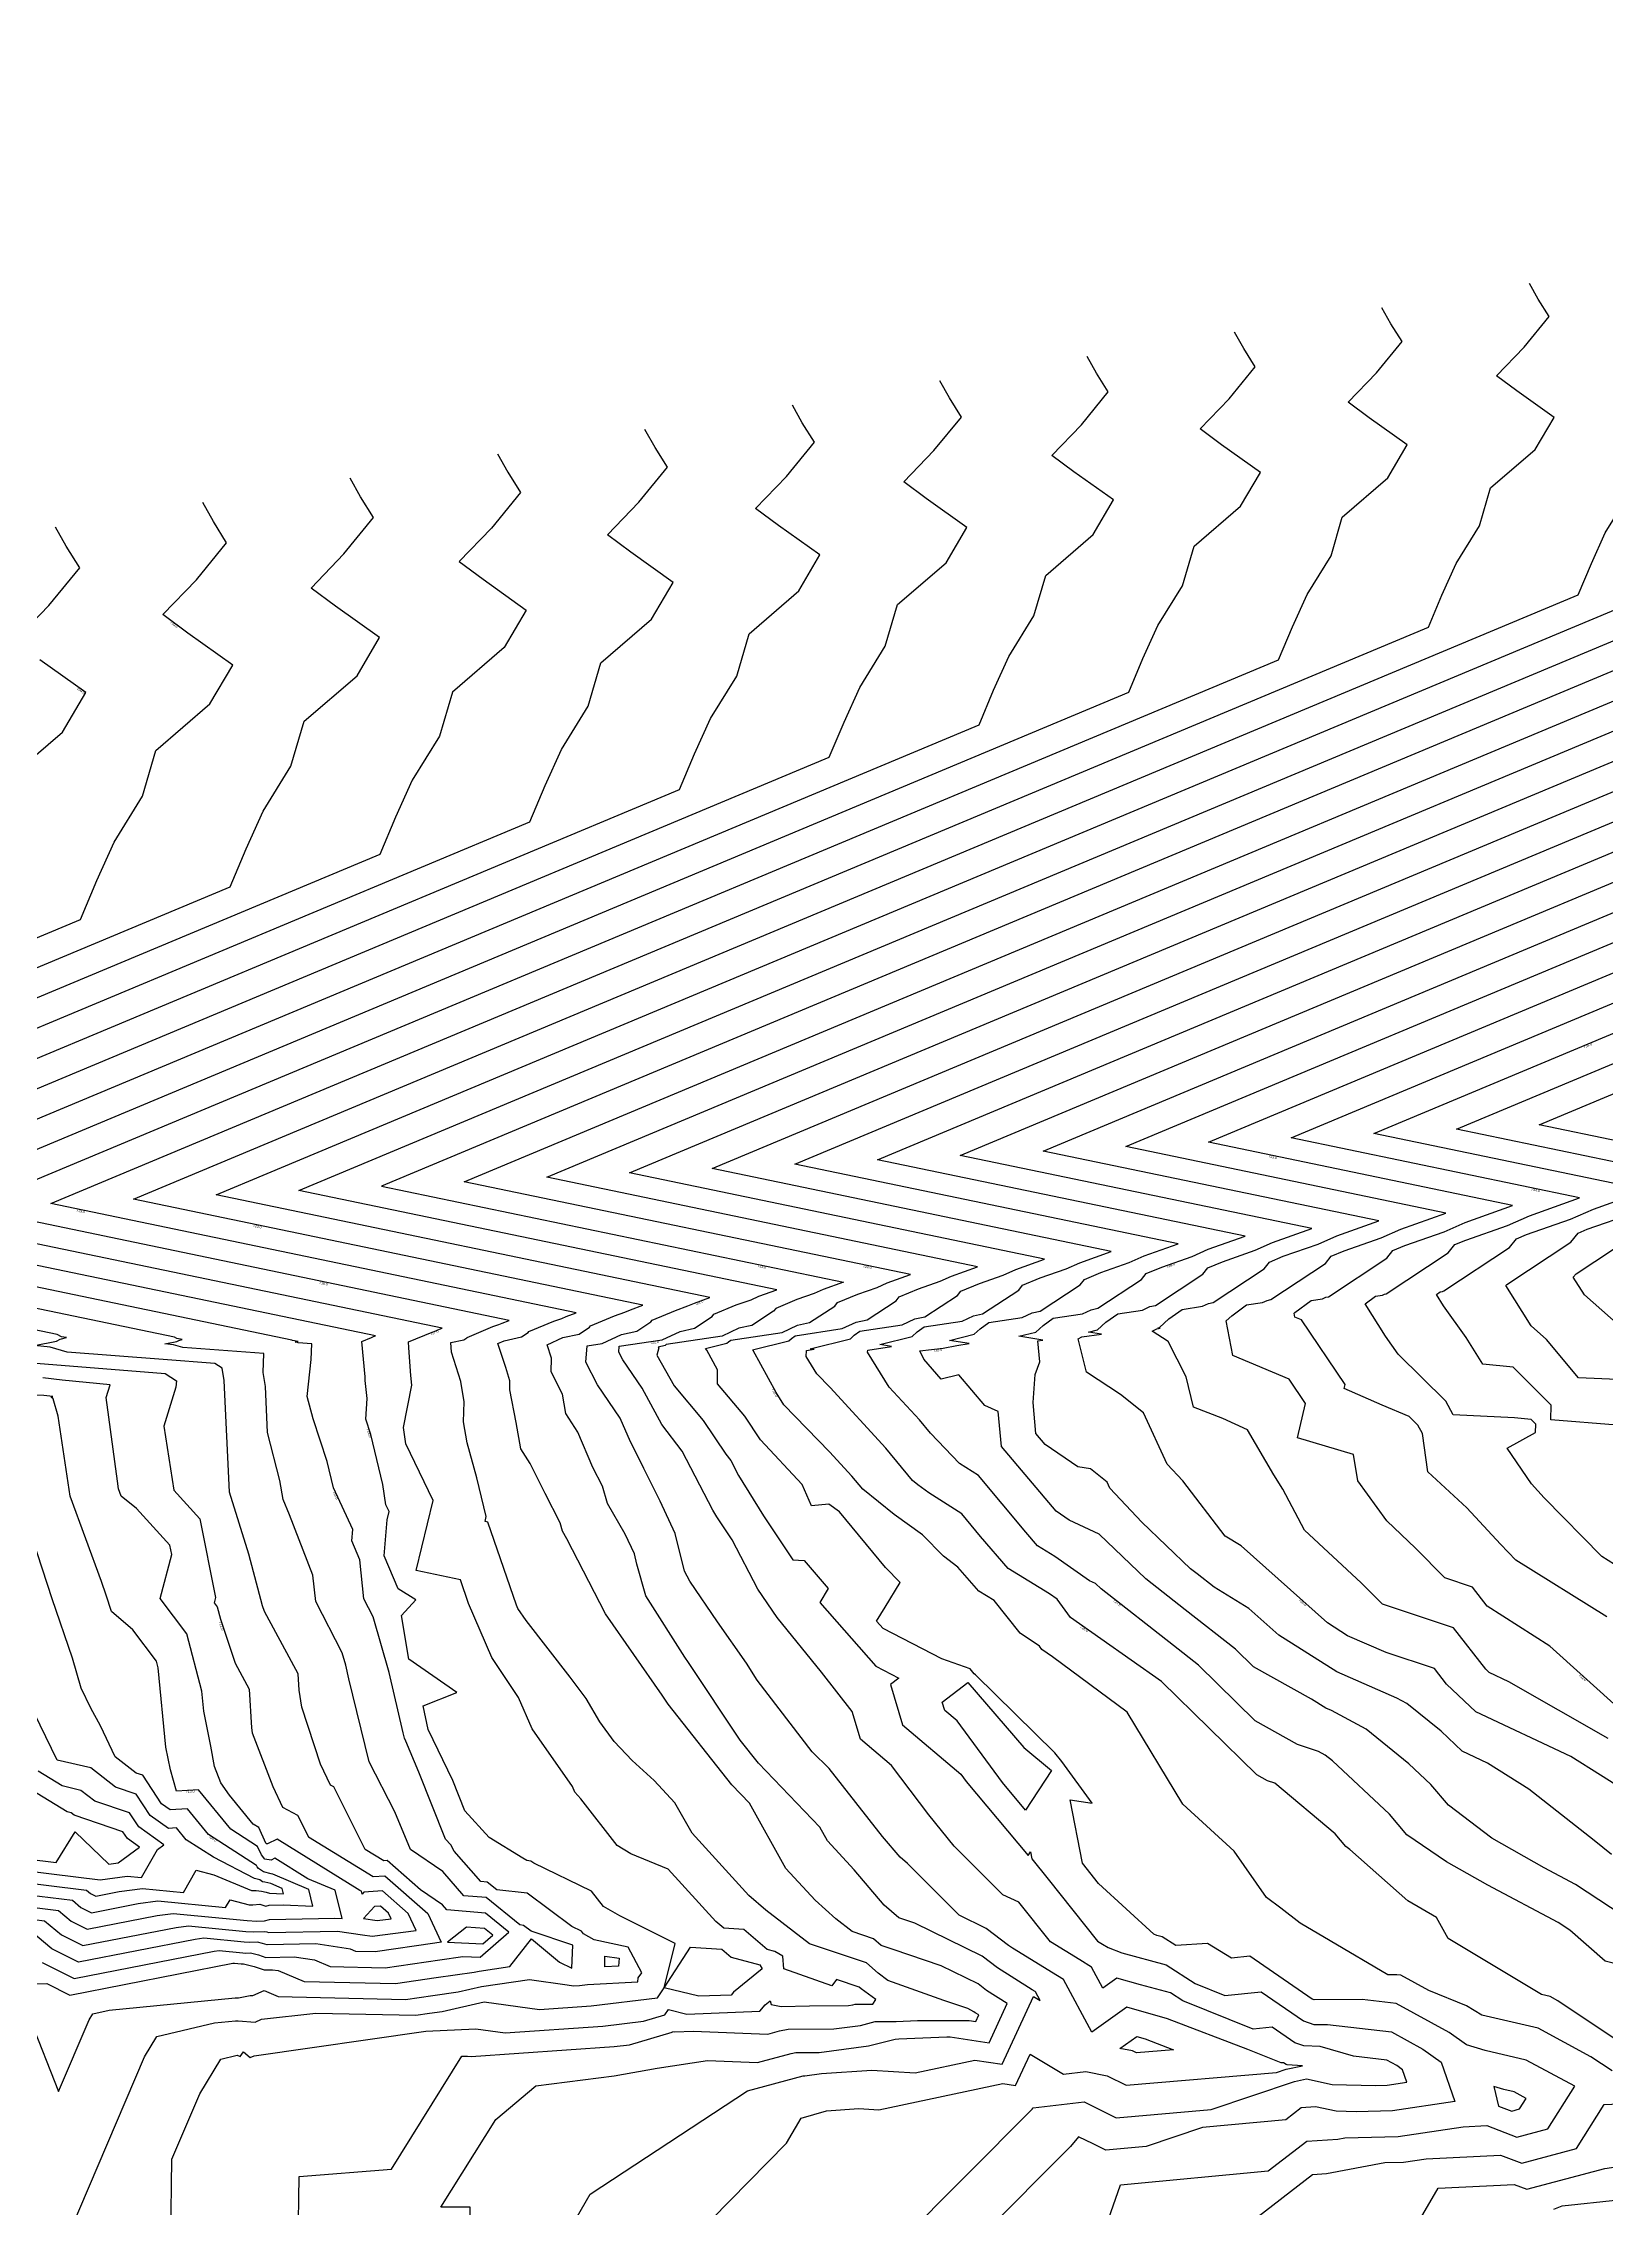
# Model space of a CAD drawing. Extents: x 1684434 to 1702565, y 997334 to 1000228.
# Drawn here: x 1698386.3 to 1698691.1, y 999546.5 to 999968.7 of the extents above; entities that cross this region are included whole.
import ezdxf

# ---------------------------------------------------------------- set-up
doc = ezdxf.new("R2010")
doc.units = 0
doc.layers.add('Default', color=7, linetype='Continuous')

msp = doc.modelspace()

# ---------------------------------------------------------------- linework, layer by layer
at = {"layer": 'Default'}
for points in [[(1698724.94, 999748.05), (1698677.94, 999757.83), (1699181.93, 999968.66)], [(1698711.9, 999746.56), (1698661.82, 999756.98), (1699152.73, 999962.34)], [(1698693.13, 999699.3), (1698680.25, 999700.3), (1698680.32, 999703.19), (1698672.89, 999710.55), (1698666.98, 999711.17), (1698663.74, 999716.35), (1698659.32, 999722.55), (1698657.92, 999724.76), (1698658.64, 999725.28), (1698659.11, 999725.35), (1698659.24, 999725.41), (1698659.35, 999725.43), (1698672.15, 999733.89), (1698673.53, 999735.6), (1698675.48, 999736.41), (1698684.04, 999739.41), (1698688.56, 999741.41), (1698698.86, 999745.06), (1698645.7, 999756.13), (1699123.53, 999956.01)], [(1698692.64, 999672.12), (1698690.14, 999673.68), (1698678.94, 999685.12), (1698676.45, 999687.82), (1698671.7, 999694.79), (1698677.24, 999697.84), (1698677.28, 999699.49), (1698676.41, 999700.35), (1698673.15, 999700.69), (1698661.2, 999701.29), (1698659.77, 999703.94), (1698650.5, 999713.12), (1698648.02, 999716.59), (1698644.01, 999722.92), (1698646.07, 999724.42), (1698647.41, 999724.62), (1698647.8, 999724.81), (1698648.12, 999724.87), (1698660.19, 999732.85), (1698661.5, 999734.47), (1698663.63, 999735.36), (1698671.75, 999738.2), (1698676.04, 999740.1), (1698685.82, 999743.57), (1698629.58, 999755.27), (1699094.33, 999949.69)], [(1698691.15, 999661.9), (1698673.43, 999672.98), (1698670.42, 999676.06), (1698663.83, 999683.17), (1698656.25, 999690.17), (1698655.22, 999697.63), (1698654.33, 999699.28), (1698652.64, 999700.96), (1698647.38, 999703.2), (1698639.94, 999706.45), (1698640.12, 999707.23), (1698631.62, 999719.79), (1698630.33, 999720.33), (1698630.18, 999721.13), (1698630.31, 999721.25), (1698633.5, 999723.56), (1698635.71, 999723.89), (1698636.36, 999724.2), (1698636.88, 999724.31), (1698648.23, 999731.82), (1698649.46, 999733.33), (1698651.78, 999734.3), (1698659.46, 999736.99), (1698663.52, 999738.79), (1698672.78, 999742.07), (1698613.47, 999754.42), (1699065.14, 999943.36)], [(1698693.78, 999643.79), (1698680.02, 999656.17), (1698667.81, 999664.01), (1698664.94, 999667.71), (1698659.59, 999669.5), (1698653.83, 999675.29), (1698648.28, 999680.65), (1698642.61, 999688.43), (1698641.78, 999693.57), (1698630.87, 999696.8), (1698632.42, 999703.5), (1698629.24, 999708.21), (1698618.22, 999712.83), (1698616.93, 999719.61), (1698618.04, 999720.61), (1698620.93, 999722.71), (1698624, 999723.17), (1698624.92, 999723.6), (1698625.64, 999723.75), (1698636.28, 999730.78), (1698637.43, 999732.2), (1698639.93, 999733.25), (1698647.18, 999735.78), (1698651.01, 999737.48), (1698659.74, 999740.58), (1698597.35, 999753.57), (1699035.94, 999937.03)], [(1698691.41, 999638.18), (1698672.04, 999649.24), (1698668.2, 999651.04), (1698667.53, 999651.68), (1698661.25, 999659.77), (1698647.42, 999664.38), (1698643.27, 999668.56), (1698632.24, 999678.79), (1698627.96, 999686.8), (1698626.23, 999689.61), (1698621.1, 999698.37), (1698616.29, 999700.54), (1698610.56, 999702.79), (1698609.13, 999708.72), (1698605.62, 999715.57), (1698602.51, 999717.6), (1698603.41, 999718.08), (1698604.05, 999718.16), (1698603.63, 999718.24), (1698603.93, 999718.31), (1698605.78, 999719.98), (1698608.36, 999721.85), (1698612.3, 999722.44), (1698613.47, 999722.99), (1698614.4, 999723.19), (1698624.32, 999729.75), (1698625.39, 999731.07), (1698628.07, 999732.19), (1698634.89, 999734.58), (1698638.49, 999736.18), (1698646.7, 999739.08), (1698581.23, 999752.71), (1699006.74, 999930.71)], [(1698469.87, 999531.01), (1698469.55, 999546.79), (1698463.84, 999546.85), (1698474.54, 999563.89), (1698482.38, 999570.49), (1698497.62, 999572.41), (1698506.02, 999573.95), (1698515.85, 999575.41), (1698525.6, 999575.05), (1698532.16, 999576.8), (1698533.02, 999576.97), (1698537.62, 999577), (1698547.19, 999578.25), (1698552.42, 999579.6), (1698553.1, 999579.61), (1698562.49, 999580), (1698563.12, 999580), (1698570.71, 999578.86), (1698574.24, 999586.55), (1698570.19, 999589.09), (1698568.56, 999590.33), (1698561.4, 999593.85), (1698552, 999597.05), (1698549.7, 999597.82), (1698548.17, 999599.16), (1698544.01, 999600.54), (1698540.82, 999603.01), (1698536.81, 999606.67), (1698531.12, 999612.84), (1698524.02, 999625.58), (1698520.59, 999629.15), (1698508.19, 999644.86), (1698507.01, 999646.64), (1698495.93, 999662.46), (1698488.4, 999677.13), (1698487.56, 999678.58), (1698487.1, 999680.2), (1698484.19, 999685.97), (1698481.24, 999691.8), (1698479.42, 999694.65), (1698478.54, 999699.8), (1698477.27, 999706.18), (1698477.28, 999707.92), (1698476.52, 999710.48), (1698474.94, 999715.17), (1698476.16, 999715.74), (1698479.55, 999716.47), (1698480.85, 999717.33), (1698480.99, 999717.5), (1698485.85, 999719.53), (1698487.45, 999720.09), (1698488.29, 999720.47), (1698490.21, 999721.15), (1698387.8, 999742.47), (1698656.35, 999854.81), (1698658.99, 999861.06), (1698661.77, 999867.22), (1698666.34, 999874.6), (1698668.5, 999881.99), (1698677.17, 999889.46), (1698680.86, 999895.73), (1698673.62, 999900.88), (1698669.62, 999903.84), (1698675.02, 999909.43), (1698679.89, 999915.41), (1698677.77, 999918.81), (1698676.04, 999921.85)], [(1698700.83, 999624.16), (1698689.9, 999631.05), (1698684.14, 999634.69), (1698665.58, 999643.37), (1698659.91, 999648.79), (1698657.56, 999651.82), (1698648.14, 999654.97), (1698640.61, 999658.23), (1698636.68, 999660.72), (1698619.87, 999675.73), (1698616.74, 999677.64), (1698608.49, 999688.41), (1698605.44, 999691.66), (1698600.84, 999701.65), (1698596.33, 999705.23), (1698589.71, 999709.6), (1698588.09, 999716.12), (1698588.78, 999716.49), (1698592.64, 999717), (1698590.07, 999717.42), (1698591.88, 999717.87), (1698593.51, 999719.34), (1698595.79, 999720.99), (1698600.6, 999721.72), (1698602.03, 999722.39), (1698603.17, 999722.63), (1698612.37, 999728.71), (1698613.36, 999729.94), (1698616.22, 999731.14), (1698622.6, 999733.37), (1698625.97, 999734.87), (1698633.66, 999737.59), (1698565.11, 999751.86), (1698977.54, 999924.38)], [(1698692.06, 999615.54), (1698688.7, 999618.32), (1698675.93, 999628.3), (1698667.89, 999633.39), (1698662.96, 999635.7), (1698658.84, 999639.64), (1698652.16, 999645.04), (1698650.24, 999646.08), (1698638.49, 999651.18), (1698627.2, 999658.33), (1698621.35, 999663.55), (1698614.58, 999667.68), (1698611.28, 999670.27), (1698609.99, 999671.27), (1698600.49, 999680.34), (1698594.28, 999686.98), (1698593.72, 999688.19), (1698590.48, 999690.76), (1698588.03, 999691.15), (1698581.63, 999695.52), (1698579.86, 999697.63), (1698579.29, 999703.66), (1698579.7, 999709.16), (1698580.6, 999711.6), (1698580.21, 999715.7), (1698581.22, 999715.83), (1698576.52, 999716.61), (1698579.83, 999717.43), (1698581.25, 999718.71), (1698583.22, 999720.14), (1698588.9, 999720.99), (1698590.59, 999721.78), (1698591.93, 999722.07), (1698600.41, 999727.68), (1698601.33, 999728.81), (1698604.37, 999730.08), (1698610.31, 999732.16), (1698613.46, 999733.56), (1698620.62, 999736.09), (1698548.99, 999751), (1698948.34, 999918.06)], [(1698436.02, 999539.81), (1698436.24, 999552.78), (1698454.22, 999554.2), (1698467.93, 999576.23), (1698469.07, 999576.29), (1698469.74, 999576.2), (1698497.64, 999578.11), (1698500.63, 999578.47), (1698508.94, 999580.96), (1698509.02, 999581.08), (1698509.44, 999580.98), (1698513.03, 999581.12), (1698527.6, 999580.57), (1698529.88, 999581.18), (1698531.55, 999581.51), (1698540.46, 999581.57), (1698545.68, 999582.25), (1698548.53, 999582.99), (1698552.6, 999583.04), (1698556.77, 999583.21), (1698566.85, 999583.21), (1698568.12, 999583.02), (1698568.71, 999584.3), (1698568.03, 999584.72), (1698567.76, 999584.93), (1698566.57, 999585.52), (1698561.87, 999587.12), (1698551, 999591.03), (1698549.08, 999592.44), (1698546.79, 999594.44), (1698535.7, 999598.14), (1698527.2, 999604.72), (1698523.9, 999607.61), (1698512.85, 999619.76), (1698509.43, 999625.65), (1698505.42, 999629.97), (1698501.16, 999633.92), (1698497.63, 999637.62), (1698494.86, 999641.46), (1698492.17, 999645.98), (1698489.03, 999650.16), (1698480.45, 999661.16), (1698478.85, 999663.55), (1698478.57, 999664.21), (1698473.03, 999680.38), (1698472.49, 999680.49), (1698472.66, 999681.46), (1698470.88, 999689.02), (1698468.96, 999695.83), (1698468.29, 999699.91), (1698468.41, 999703.79), (1698467.72, 999707.76), (1698465.95, 999713.53), (1698465.82, 999715.37), (1698468.31, 999715.91), (1698468.89, 999716.29), (1698468.95, 999716.37), (1698474, 999718.48), (1698475.16, 999718.88), (1698475.77, 999719.16), (1698477.17, 999719.65), (1698371.68, 999741.61), (1698627.16, 999848.48), (1698629.85, 999854.88), (1698632.7, 999861.19), (1698637.38, 999868.74), (1698639.58, 999876.3), (1698648.46, 999883.95), (1698652.24, 999890.36), (1698644.83, 999895.64), (1698640.73, 999898.67), (1698646.26, 999904.39), (1698651.24, 999910.51), (1698649.07, 999913.99), (1698647.31, 999917.1)], [(1698411.19, 999540.82), (1698411.41, 999556.16), (1698416.85, 999568.92), (1698420.92, 999575.69), (1698424.14, 999576.45), (1698424.71, 999576.22), (1698425.4, 999577.13), (1698426.64, 999575.99), (1698427.46, 999576.34), (1698460.92, 999581.12), (1698470.67, 999581.57), (1698476.4, 999580.79), (1698495.39, 999582.09), (1698503.34, 999583.06), (1698507.5, 999584.31), (1698508.21, 999585.34), (1698511.78, 999584.46), (1698526.06, 999585), (1698527.05, 999586.25), (1698528.05, 999587.06), (1698528.21, 999586.3), (1698530.21, 999585.91), (1698535.7, 999586.09), (1698543.3, 999586.14), (1698544.17, 999586.25), (1698544.64, 999586.38), (1698548.03, 999586.42), (1698548.67, 999587.29), (1698545.79, 999589.39), (1698545.41, 999589.73), (1698540.97, 999591.21), (1698540.09, 999589.99), (1698530.72, 999593.28), (1698530.48, 999595.77), (1698528.92, 999596.64), (1698527.47, 999597.03), (1698522.92, 999600.92), (1698518.98, 999601.19), (1698517.45, 999602.53), (1698508.17, 999612.73), (1698500.85, 999615.68), (1698498.24, 999617.3), (1698491.14, 999626.43), (1698489.98, 999627.72), (1698489.52, 999628.86), (1698481.67, 999640.05), (1698479, 999646.18), (1698473.78, 999653.98), (1698469.25, 999664.53), (1698467.67, 999669.15), (1698459.06, 999670.93), (1698462.36, 999684.56), (1698457.02, 999695.62), (1698456.56, 999698.81), (1698458.2, 999707.05), (1698458.01, 999708.95), (1698457.61, 999714.33), (1698457.51, 999715.49), (1698462.15, 999717.42), (1698462.87, 999717.68), (1698463.26, 999717.85), (1698464.13, 999718.16), (1698355.56, 999740.76), (1698597.96, 999842.16), (1698600.72, 999848.7), (1698603.63, 999855.16), (1698608.41, 999862.88), (1698610.67, 999870.62), (1698619.75, 999878.43), (1698623.62, 999885), (1698616.03, 999890.39), (1698611.85, 999893.5), (1698617.5, 999899.35), (1698622.6, 999905.61), (1698620.38, 999909.16), (1698618.57, 999912.35)], [(1698698.69, 999600.76), (1698685.05, 999609.72), (1698678.92, 999612.95), (1698668.7, 999618.77), (1698660.29, 999625.18), (1698656.86, 999629.22), (1698652.52, 999633.27), (1698644.21, 999639.99), (1698637.47, 999643.64), (1698636.36, 999644.12), (1698633.59, 999645.88), (1698622.28, 999652.14), (1698618.77, 999655.59), (1698608.96, 999663.29), (1698601.28, 999669.33), (1698592.16, 999678.03), (1698586.32, 999680.73), (1698583.77, 999682.48), (1698573.17, 999695.11), (1698572.52, 999701.95), (1698569.92, 999703.1), (1698564.82, 999709.08), (1698561.37, 999708.26), (1698558.02, 999712.11), (1698557.25, 999713.74), (1698561.8, 999714.3), (1698564.41, 999714.77), (1698566.84, 999715.16), (1698562.97, 999715.8), (1698567.79, 999716.99), (1698568.98, 999718.07), (1698570.65, 999719.28), (1698577.2, 999720.27), (1698579.14, 999721.18), (1698580.69, 999721.51), (1698588.45, 999726.64), (1698589.29, 999727.68), (1698592.52, 999729.03), (1698598.03, 999730.96), (1698600.94, 999732.25), (1698607.58, 999734.6), (1698532.87, 999750.15), (1698919.14, 999911.73)], [(1698391.55, 999542.13), (1698406.08, 999576.14), (1698408.45, 999580.09), (1698419.69, 999582.75), (1698423.78, 999583.15), (1698424.33, 999583.15), (1698427.62, 999582.89), (1698428.85, 999583.49), (1698439.47, 999584.66), (1698458.95, 999584.22), (1698461.6, 999584.61), (1698464.07, 999584.96), (1698472.26, 999586.85), (1698483.05, 999585.38), (1698493.14, 999586.07), (1698506.06, 999587.65), (1698507.4, 999589.59), (1698512.52, 999597.53), (1698518.65, 999597.12), (1698520.47, 999595.56), (1698526.05, 999594.07), (1698526.5, 999593.28), (1698520.91, 999588.73), (1698520.47, 999588.18), (1698514.12, 999587.94), (1698507.4, 999589.59), (1698509.53, 999598.24), (1698498.72, 999603.64), (1698495.56, 999605.42), (1698493.22, 999608.43), (1698481.96, 999613.89), (1698481.41, 999614.3), (1698480.6, 999614.39), (1698479.8, 999614.84), (1698473.26, 999618.9), (1698468.55, 999624.11), (1698466.2, 999630), (1698461.39, 999639.91), (1698460.39, 999644.54), (1698466.94, 999647.17), (1698457.6, 999653.63), (1698456.17, 999662.17), (1698458.96, 999665.22), (1698455.51, 999667.34), (1698452.78, 999673.81), (1698453.35, 999680.81), (1698453.74, 999682.41), (1698453.11, 999683.71), (1698452.55, 999687.69), (1698450.19, 999697.46), (1698449.2, 999700.43), (1698449.48, 999704.49), (1698449.12, 999707.95), (1698449.07, 999708.68), (1698448.44, 999715.59), (1698450.3, 999716.37), (1698450.59, 999716.47), (1698450.74, 999716.54), (1698451.09, 999716.66), (1698339.44, 999739.9), (1698568.76, 999835.83), (1698571.58, 999842.53), (1698574.56, 999849.12), (1698579.45, 999857.02), (1698581.76, 999864.93), (1698591.04, 999872.92), (1698594.99, 999879.64), (1698587.24, 999885.15), (1698582.96, 999888.32), (1698588.74, 999894.31), (1698593.95, 999900.71), (1698591.68, 999904.34), (1698589.84, 999907.6)], [(1698696.18, 999593.42), (1698690.81, 999594.78), (1698683.96, 999600.84), (1698681.68, 999602.33), (1698667.94, 999609.57), (1698659.87, 999614.17), (1698652.19, 999619.41), (1698648.8, 999623.41), (1698637.65, 999633.82), (1698636.26, 999634.93), (1698634.94, 999635.65), (1698630.86, 999637.04), (1698622.59, 999641.62), (1698611.55, 999652.46), (1698606.65, 999656.31), (1698592.56, 999667.39), (1698591.49, 999668.41), (1698590.32, 999668.95), (1698583.55, 999673.66), (1698580.14, 999675.75), (1698577.88, 999678.38), (1698568.65, 999689.45), (1698564.98, 999691.8), (1698559.29, 999697.68), (1698557.13, 999700.3), (1698551.24, 999706.71), (1698547.04, 999713.47), (1698547.08, 999713.86), (1698551.72, 999714.61), (1698549.41, 999714.99), (1698555.74, 999716.56), (1698556.72, 999717.44), (1698558.08, 999718.42), (1698565.5, 999719.54), (1698567.7, 999720.57), (1698569.45, 999720.95), (1698576.5, 999725.61), (1698577.26, 999726.55), (1698580.67, 999727.97), (1698585.74, 999729.75), (1698588.42, 999730.94), (1698594.54, 999733.1), (1698516.75, 999749.3), (1698889.94, 999905.41)], [(1698383.75, 999583.42), (1698389.31, 999569.35), (1698395.3, 999583.36), (1698395.97, 999584.49), (1698399.19, 999585.25), (1698423.72, 999587.62), (1698424.42, 999587.62), (1698426.68, 999588.09), (1698427.22, 999588.07), (1698429.39, 999589.05), (1698432.15, 999587.88), (1698456.97, 999587.31), (1698462.28, 999588.09), (1698467.21, 999588.79), (1698471.79, 999589.85), (1698481.14, 999591.19), (1698488.44, 999590.15), (1698489.71, 999589.98), (1698490.89, 999590.06), (1698492.41, 999590.24), (1698502.27, 999590.74), (1698502.33, 999591.52), (1698503, 999592.49), (1698500.38, 999597.52), (1698493.72, 999598.94), (1698491.64, 999600.12), (1698491.25, 999600.62), (1698489.38, 999601.53), (1698480.68, 999608.03), (1698474.73, 999608.66), (1698472.86, 999610.18), (1698471.61, 999610.29), (1698466.42, 999616.24), (1698465.77, 999617.48), (1698464.76, 999618.59), (1698459.56, 999631.64), (1698457.04, 999637.67), (1698456.73, 999638.28), (1698456.48, 999639.3), (1698453.74, 999651.05), (1698450.64, 999661.92), (1698448.85, 999665.39), (1698448.04, 999673.03), (1698446.49, 999676.69), (1698446.68, 999678.91), (1698442.93, 999687.07), (1698441.69, 999692.19), (1698438.94, 999700.51), (1698437.81, 999704.88), (1698438.55, 999712.04), (1698438.66, 999715.15), (1698436.02, 999715.35), (1698435.72, 999715.43), (1698435.44, 999715.47), (1698435.83, 999715.54), (1698435.89, 999715.58), (1698436.01, 999715.61), (1698434.9, 999715.78), (1698434.78, 999715.85), (1698323.32, 999739.05), (1698539.56, 999829.51), (1698542.44, 999836.35), (1698545.49, 999843.09), (1698550.49, 999851.16), (1698552.84, 999859.24), (1698562.33, 999867.41), (1698566.37, 999874.27), (1698558.45, 999879.91), (1698554.07, 999883.15), (1698559.98, 999889.27), (1698565.31, 999895.81), (1698562.99, 999899.52), (1698561.1, 999902.85)], [(1698383.25, 999590.39), (1698387.04, 999590.41), (1698391.5, 999588.18), (1698423.31, 999594.38), (1698423.59, 999594.42), (1698424.91, 999594.29), (1698425.08, 999594.28), (1698425.35, 999594.29), (1698427.47, 999593.72), (1698429.43, 999593.09), (1698431.01, 999593.12), (1698432.14, 999592.96), (1698437.2, 999590.82), (1698455, 999590.41), (1698462.95, 999591.58), (1698470.35, 999592.63), (1698471.32, 999592.85), (1698477.3, 999593.71), (1698481.51, 999599.14), (1698486.96, 999594.61), (1698489.41, 999593.44), (1698489.6, 999597.88), (1698481.43, 999600.65), (1698479.96, 999601.76), (1698479.26, 999601.83), (1698472.69, 999607.16), (1698468.31, 999607.54), (1698464.2, 999612.25), (1698457.91, 999616.52), (1698454.84, 999623.87), (1698449.9, 999633.65), (1698445.91, 999649.82), (1698445.3, 999652.45), (1698444.6, 999654.89), (1698439.45, 999664.89), (1698438.91, 999670.02), (1698434.34, 999681.79), (1698433.08, 999684.8), (1698432.48, 999688.5), (1698430.05, 999697.83), (1698429.63, 999706.84), (1698429.22, 999709.51), (1698429.35, 999713.23), (1698413.52, 999714.42), (1698411.71, 999714.94), (1698410.02, 999715.13), (1698412.38, 999715.59), (1698412.75, 999715.8), (1698413.44, 999715.97), (1698412.4, 999716.14), (1698411.92, 999716.4), (1698307.2, 999738.2), (1698510.36, 999823.18), (1698513.31, 999830.17), (1698516.42, 999837.06), (1698521.52, 999845.3), (1698523.93, 999853.56), (1698533.62, 999861.9), (1698537.75, 999868.91), (1698529.66, 999874.67), (1698525.19, 999877.98), (1698531.22, 999884.23), (1698536.66, 999890.91), (1698534.29, 999894.7), (1698532.37, 999898.1)], [(1698696.09, 999577.33), (1698681.61, 999587.06), (1698680.07, 999587.9), (1698678.43, 999588.28), (1698660.21, 999599.19), (1698657.96, 999603.29), (1698652.38, 999606.53), (1698641.04, 999616.57), (1698640.26, 999617.11), (1698638.21, 999619.6), (1698626.44, 999629.45), (1698624.97, 999629.95), (1698622.9, 999631.09), (1698604.34, 999649.33), (1698586.58, 999661.75), (1698583.98, 999665.34), (1698582.48, 999666.38), (1698574.42, 999671.32), (1698569.07, 999677.55), (1698565.38, 999681.98), (1698558.99, 999686.07), (1698556.81, 999687.64), (1698555.79, 999688.46), (1698550.56, 999694.81), (1698539.71, 999706.63), (1698537.16, 999709.25), (1698535.03, 999712.65), (1698535.12, 999713.82), (1698536.59, 999714.06), (1698535.86, 999714.18), (1698543.69, 999716.12), (1698544.45, 999716.8), (1698545.51, 999717.57), (1698553.8, 999718.81), (1698556.26, 999719.97), (1698558.21, 999720.39), (1698564.54, 999724.57), (1698565.22, 999725.42), (1698568.82, 999726.92), (1698573.45, 999728.54), (1698575.91, 999729.63), (1698581.5, 999731.61), (1698500.63, 999748.44), (1698860.75, 999899.08)], [(1698386.11, 999594.51), (1698392.35, 999591.39), (1698419.62, 999596.71), (1698420.61, 999596.84), (1698425.21, 999596.39), (1698425.8, 999596.35), (1698426.74, 999596.39), (1698428.29, 999595.98), (1698429.71, 999595.52), (1698435.24, 999595.63), (1698439.19, 999595.05), (1698442.25, 999593.75), (1698453.02, 999593.51), (1698463.63, 999595.07), (1698468.14, 999595.71), (1698471.54, 999595.55), (1698477.11, 999600.42), (1698472.52, 999604.15), (1698465.01, 999604.79), (1698464.14, 999605.78), (1698459.88, 999608.67), (1698453.35, 999614.4), (1698452.7, 999614.35), (1698449.1, 999616.57), (1698442.99, 999628.75), (1698442.31, 999629.12), (1698440.38, 999633.18), (1698436.72, 999644.28), (1698436.23, 999647.63), (1698436.06, 999650.77), (1698429.92, 999662.08), (1698429.49, 999662.97), (1698429.08, 999664.08), (1698426.41, 999674.1), (1698422.66, 999686.2), (1698421.59, 999707.95), (1698421.21, 999710.37), (1698419.79, 999711.29), (1698409.72, 999712.09), (1698391.02, 999713.49), (1698387.69, 999714.45), (1698384.61, 999714.8), (1698388.94, 999715.64), (1698389.61, 999716.02), (1698390.87, 999716.34), (1698389.91, 999716.5), (1698389.06, 999716.95), (1698291.08, 999737.34), (1698481.16, 999816.86), (1698484.17, 999823.99), (1698487.34, 999831.02), (1698492.56, 999839.44), (1698495.02, 999847.87), (1698504.92, 999856.39), (1698509.13, 999863.55), (1698500.86, 999869.43), (1698496.3, 999872.81), (1698502.46, 999879.19), (1698508.02, 999886.01), (1698505.6, 999889.88), (1698503.63, 999893.36)], [(1698692.18, 999573.37), (1698688.04, 999576.15), (1698677.73, 999581.7), (1698666.8, 999584.26), (1698663.77, 999586.07), (1698656.43, 999589.06), (1698650.96, 999592.05), (1698650.18, 999592.14), (1698648.47, 999592.13), (1698637.24, 999598.74), (1698631.39, 999602.18), (1698627.6, 999605.11), (1698624.77, 999607.19), (1698618.51, 999616.19), (1698608.47, 999625.39), (1698597.63, 999643.32), (1698583.09, 999654.09), (1698581.01, 999655.55), (1698580.55, 999656.18), (1698576.76, 999658.75), (1698571.69, 999665.06), (1698568.69, 999666.9), (1698564.65, 999671.6), (1698561.84, 999673.74), (1698557.73, 999677.88), (1698552.21, 999681.84), (1698546.08, 999686.78), (1698543.98, 999689.32), (1698539.64, 999694.05), (1698530.72, 999703.21), (1698529.18, 999705.67), (1698524.71, 999713.84), (1698524.63, 999713.94), (1698531.65, 999715.68), (1698532.19, 999716.17), (1698532.94, 999716.71), (1698542.1, 999718.09), (1698544.81, 999719.36), (1698546.98, 999719.83), (1698552.58, 999723.54), (1698553.19, 999724.29), (1698556.96, 999725.86), (1698561.17, 999727.33), (1698563.39, 999728.32), (1698568.45, 999730.11), (1698484.51, 999747.59), (1698831.55, 999892.76)], [(1698474.89, 999888.61), (1698476.9, 999885.06), (1698479.37, 999881.11), (1698473.7, 999874.15), (1698467.41, 999867.63), (1698472.07, 999864.18), (1698480.5, 999858.18), (1698476.21, 999850.88), (1698466.1, 999842.19), (1698463.6, 999833.58), (1698458.27, 999824.99), (1698455.03, 999817.81), (1698451.96, 999810.53), (1698274.96, 999736.49)], [(1698258.84, 999735.63), (1698422.77, 999804.21), (1698425.9, 999811.64), (1698429.2, 999818.96), (1698434.63, 999827.72), (1698437.19, 999836.5), (1698447.5, 999845.37), (1698451.88, 999852.82), (1698443.28, 999858.94), (1698438.53, 999862.46), (1698444.94, 999869.11), (1698450.73, 999876.21), (1698448.21, 999880.24), (1698446.16, 999883.86)], [(1698589.38, 999531.29), (1698596.34, 999551.15), (1698625.13, 999553.89), (1698632.67, 999559.68), (1698638.71, 999560.09), (1698640.05, 999560.34), (1698650.44, 999560.58), (1698663.11, 999562.47), (1698667.73, 999562.71), (1698673.57, 999560.49), (1698679.66, 999562.1), (1698684.92, 999570.38), (1698675.39, 999575.51), (1698667.4, 999577.38), (1698663.77, 999578.47), (1698660.4, 999580.87), (1698650.05, 999586.53), (1698643.44, 999587.3), (1698634.12, 999587.24), (1698633.69, 999587.38), (1698621.56, 999595.74), (1698618, 999595.37), (1698613.27, 999598.2), (1698607.11, 999597.82), (1698604.45, 999599.53), (1698603.43, 999599.8), (1698602.82, 999600.04), (1698592.07, 999609.92), (1698588.91, 999613.88), (1698586.55, 999626.21), (1698590.8, 999625.59), (1698584.89, 999633.69), (1698583.56, 999635.42), (1698568.08, 999650.58), (1698567.82, 999650.8), (1698567.06, 999651.75), (1698561.48, 999653.72), (1698550.07, 999659.62), (1698548.79, 999661.07), (1698550.43, 999663.81), (1698553.37, 999668.62), (1698550.5, 999671.52), (1698541.53, 999682.38), (1698539.46, 999683.9), (1698536.12, 999683.52), (1698534.25, 999687.68), (1698526.14, 999696.43), (1698523.08, 999701.01), (1698517.76, 999707.3), (1698517.77, 999710.08), (1698515.67, 999713.91), (1698515.43, 999714.21), (1698519.6, 999715.24), (1698519.92, 999715.53), (1698520.37, 999715.85), (1698530.4, 999717.36), (1698533.37, 999718.76), (1698535.74, 999719.27), (1698540.63, 999722.5), (1698541.16, 999723.16), (1698545.11, 999724.81), (1698548.88, 999726.13), (1698550.87, 999727.01), (1698555.41, 999728.62), (1698468.39, 999746.73), (1698802.35, 999886.43)], [(1698487.39, 999539.65), (1698492.96, 999549.35), (1698523.6, 999569.52), (1698534.45, 999572.41), (1698534.5, 999572.42), (1698534.79, 999572.42), (1698538.06, 999572.85), (1698547.89, 999573.55), (1698556.29, 999573.03), (1698567.96, 999575.5), (1698573.3, 999574.69), (1698579.36, 999587.9), (1698580.68, 999587.11), (1698579.77, 999588.81), (1698579.69, 999588.86), (1698579.15, 999589.2), (1698572.35, 999593.45), (1698569.36, 999595.73), (1698556.23, 999602.19), (1698554.67, 999602.72), (1698553.13, 999603.23), (1698550.24, 999605.72), (1698544.44, 999612.58), (1698539.23, 999618.22), (1698537.74, 999620.91), (1698525.74, 999633.37), (1698522.2, 999637.86), (1698512.12, 999653.03), (1698511.42, 999654.02), (1698503.78, 999666), (1698502.08, 999672.17), (1698501.58, 999674.19), (1698499.8, 999678), (1698496.31, 999684), (1698495.35, 999687.4), (1698493.49, 999691.04), (1698490.54, 999697.92), (1698488.2, 999701.56), (1698487.57, 999705.32), (1698485.32, 999709.68), (1698485.43, 999712.36), (1698484.57, 999714.91), (1698487.6, 999716.34), (1698490.79, 999717.03), (1698492.8, 999718.36), (1698493.02, 999718.63), (1698497.7, 999720.59), (1698499.73, 999721.3), (1698500.81, 999721.77), (1698503.25, 999722.64), (1698403.92, 999743.32), (1698685.55, 999861.13), (1698688.13, 999867.24), (1698690.84, 999873.26), (1698695.31, 999880.46)], [(1698773.15, 999880.11), (1698452.27, 999745.88), (1698542.37, 999727.12), (1698538.36, 999725.7), (1698536.59, 999724.92), (1698533.26, 999723.75), (1698529.12, 999722.02), (1698528.67, 999721.47), (1698524.5, 999718.71), (1698521.93, 999718.15), (1698518.7, 999716.64), (1698507.8, 999715), (1698507.66, 999714.89), (1698507.55, 999714.8), (1698506.22, 999714.47), (1698506.35, 999714.32), (1698505.98, 999712.89), (1698509.32, 999706.92), (1698515, 999700.2), (1698519.38, 999693.64), (1698520.37, 999692.35), (1698521.86, 999689.47), (1698526.71, 999681.62), (1698532.44, 999672.99), (1698534.69, 999672.91), (1698539.34, 999667.42), (1698537.71, 999664.67), (1698548.62, 999652.3), (1698553.13, 999649.96), (1698551.49, 999648.72), (1698553.86, 999640.84), (1698565.23, 999631.24), (1698566.27, 999629.83), (1698578.37, 999615.38), (1698578.81, 999616.06), (1698579.06, 999614.73), (1698582.23, 999610.76), (1698591.85, 999598.69), (1698592.8, 999598.1), (1698593.92, 999597.42), (1698596.61, 999596.39), (1698605.26, 999594.06), (1698610.89, 999590.44), (1698616.7, 999588.09), (1698623.74, 999588.82), (1698632, 999583.13), (1698634.04, 999582.44), (1698636.7, 999582.46), (1698649.14, 999581.01), (1698655.29, 999577.65), (1698658.88, 999575.09), (1698661.5, 999567.39), (1698649.37, 999565.58), (1698642.28, 999565.42), (1698638.36, 999565.51), (1698634.37, 999566.37), (1698631.55, 999566.18), (1698628.54, 999563.86), (1698612.32, 999562.32), (1698601.31, 999558.62), (1698593.47, 999557.95), (1698591.01, 999559.18), (1698588.15, 999560.52), (1698586.56, 999558.66), (1698569.42, 999541.41)], [(1698242.72, 999734.78), (1698393.57, 999797.88), (1698396.76, 999805.46), (1698400.13, 999812.92), (1698405.67, 999821.86), (1698408.28, 999830.81), (1698418.79, 999839.86), (1698423.26, 999847.46), (1698414.49, 999853.7), (1698409.64, 999857.29), (1698416.18, 999864.07), (1698422.08, 999871.31), (1698419.51, 999875.42), (1698417.42, 999879.11)], [(1698380.75, 999852.12), (1698387.42, 999859.03), (1698393.44, 999866.41), (1698390.82, 999870.6), (1698388.69, 999874.36)], [(1698553.22, 999539.87), (1698579.12, 999565.95), (1698579.34, 999566.2), (1698589.26, 999567.37), (1698589.65, 999567.19), (1698595.47, 999564.26), (1698614.02, 999565.85), (1698630.26, 999571.32), (1698632.63, 999571.81), (1698637.61, 999570.74), (1698646.05, 999570.53), (1698648.31, 999570.58), (1698652.17, 999571.16), (1698651.33, 999573.61), (1698650.19, 999574.42), (1698648.23, 999575.5), (1698641.77, 999576.24), (1698635.29, 999578.12), (1698632.07, 999578.28), (1698630.32, 999578.87), (1698625.93, 999581.89), (1698622.19, 999581.51), (1698608.46, 999587.06), (1698606.08, 999588.59), (1698600.21, 999590.17), (1698595.63, 999591.46), (1698592.9, 999589.53), (1698590.69, 999593.64), (1698588.43, 999595.02), (1698582.72, 999598.53), (1698576.54, 999606.29), (1698573.39, 999607.7), (1698563.92, 999617.22), (1698558.99, 999623.32), (1698551.67, 999632.94), (1698545.64, 999638.03), (1698544.01, 999643.46), (1698538.07, 999651.13), (1698529.42, 999661.76), (1698525.61, 999667.31), (1698520.64, 999676.91), (1698517.67, 999681.38), (1698516.86, 999682.68), (1698510.89, 999694.2), (1698506.93, 999699.4), (1698503.06, 999706.46), (1698499.31, 999712), (1698498.52, 999713.53), (1698498.61, 999714.65), (1698507, 999715.91), (1698510.49, 999717.55), (1698513.26, 999718.15), (1698516.71, 999720.43), (1698517.09, 999720.89), (1698521.41, 999722.7), (1698524.31, 999723.71), (1698525.84, 999724.39), (1698529.33, 999725.63), (1698436.15, 999745.03), (1698743.95, 999873.78)], [(1698512.88, 999540.67), (1698531.22, 999559.27), (1698534.06, 999564.16), (1698539.02, 999565.59), (1698545.34, 999566.03), (1698549.24, 999565.79), (1698573.41, 999570.9), (1698575.89, 999570.53), (1698578.7, 999576.66), (1698585.24, 999572.78), (1698589.55, 999573.29), (1698593.75, 999572.45), (1698597.47, 999570.58), (1698626.72, 999573.09), (1698628.62, 999573.73), (1698631.84, 999574.4), (1698628.84, 999574.55), (1698628.63, 999574.62), (1698628.12, 999574.97), (1698627.68, 999574.93), (1698621.18, 999577.55), (1698605.51, 999583.54), (1698597.56, 999585.78), (1698590.75, 999580.96), (1698585.23, 999591.23), (1698584.06, 999591.94), (1698575.31, 999597.31), (1698574.51, 999597.81), (1698570.16, 999601.13), (1698564.88, 999603.73), (1698554.8, 999613.81), (1698553.36, 999615.06), (1698549.94, 999619.1), (1698539.57, 999632.33), (1698536.25, 999635.61), (1698525.51, 999649.57), (1698523.43, 999652.88), (1698517.8, 999660.93), (1698512.36, 999668.85), (1698511.35, 999670.81), (1698509.52, 999678.15), (1698506.58, 999684.45), (1698503.43, 999690.8), (1698502.42, 999692.82), (1698500.79, 999696.01), (1698498.81, 999700.61), (1698494.4, 999707.12), (1698492.13, 999711.53), (1698492.38, 999714.75), (1698495.3, 999715.18), (1698499.04, 999716.94), (1698502.03, 999717.59), (1698504.76, 999719.4), (1698505.05, 999719.76), (1698509.56, 999721.64), (1698512.02, 999722.51), (1698513.32, 999723.08), (1698516.29, 999724.14), (1698420.03, 999744.17), (1698714.75, 999867.46)], [(1698379.36, 999825.13), (1698390.08, 999834.35), (1698394.64, 999842.09), (1698385.69, 999848.46)], [(1698694.74, 999708.14), (1698685.64, 999708.5), (1698679.4, 999715.99), (1698676.39, 999718.64), (1698671.47, 999726.5), (1698671.66, 999726.7), (1698684.1, 999734.92), (1698685.56, 999736.73), (1698687.33, 999737.47), (1698696.32, 999740.61)], [(1698695.21, 999717.22), (1698686.77, 999724.65), (1698684.59, 999728.15), (1698685.18, 999728.77), (1698696.06, 999735.96)], [(1698384.94, 999711.33), (1698410.11, 999709.32), (1698412.28, 999707.91), (1698412.17, 999706.65), (1698409.84, 999699.05), (1698411.79, 999686.57), (1698416.84, 999681.04), (1698419.92, 999665.65), (1698419.65, 999664.64), (1698420.26, 999663.83), (1698420.9, 999661.42), (1698423.76, 999652.87), (1698426.5, 999647.82), (1698426.91, 999640.27), (1698427.05, 999639.31), (1698431.1, 999628.82), (1698433, 999624.81), (1698435.9, 999623.25), (1698438.02, 999619.02), (1698450.64, 999611.27), (1698452.92, 999611.44), (1698461.31, 999604.07), (1698463.93, 999598.47), (1698462.67, 999598.31), (1698451.04, 999596.6), (1698447.3, 999596.69), (1698446.23, 999597.14), (1698439.47, 999598.14), (1698429.99, 999597.94), (1698429.1, 999598.23), (1698428.13, 999598.49), (1698426.52, 999598.42), (1698425.51, 999598.48), (1698417.63, 999599.26), (1698415.92, 999599.03), (1698393.2, 999594.6), (1698388, 999597.2), (1698383.89, 999600.65)], [(1698380.53, 999603.39), (1698386.6, 999602.65), (1698389.89, 999599.89), (1698394.05, 999597.81), (1698412.23, 999601.36), (1698414.64, 999601.68), (1698425.81, 999600.58), (1698427.24, 999600.49), (1698429.53, 999600.59), (1698429.91, 999600.48), (1698430.27, 999600.37), (1698443.7, 999600.65), (1698448.56, 999599.93), (1698450.44, 999599.67), (1698459.04, 999600.76), (1698457.48, 999604.09), (1698452.49, 999608.47), (1698448.86, 999608.2), (1698448.52, 999607.83), (1698448.38, 999608.4), (1698448.05, 999608.54), (1698431.92, 999618.59), (1698430.06, 999617.63), (1698429.85, 999617.66), (1698429.75, 999617.79), (1698428.33, 999620.81), (1698427.23, 999621.51), (1698422.63, 999627.16), (1698420.94, 999629.57), (1698419.72, 999632.71), (1698419, 999636.69), (1698417.66, 999643.51), (1698417.27, 999647.39), (1698414.32, 999658.56), (1698409.12, 999665.47), (1698411.39, 999674.07), (1698411.03, 999675.88), (1698404.53, 999683), (1698401.53, 999685.44), (1698401.02, 999686.83), (1698400.79, 999688.35), (1698398.63, 999704.65), (1698399.39, 999707.11), (1698390.01, 999708.06), (1698386.27, 999708.49)], [(1698379.87, 999605.81), (1698389.31, 999604.65), (1698391.78, 999602.58), (1698394.9, 999601.02), (1698408.53, 999603.68), (1698411.66, 999604.1), (1698426.11, 999602.68), (1698427.97, 999602.56), (1698429.46, 999602.62), (1698430.44, 999602.92), (1698443.16, 999603.18), (1698444.62, 999603.12), (1698443.23, 999608.59), (1698437.93, 999610.85), (1698431.48, 999614.87), (1698430.74, 999614.48), (1698429.51, 999614.65), (1698428.89, 999615.49), (1698428.11, 999617.13), (1698422.89, 999620.48), (1698416.6, 999628.21), (1698412.32, 999627.93), (1698411.12, 999632.11), (1698410.26, 999636.48), (1698408.72, 999651.98), (1698408.38, 999653.29), (1698403.79, 999659.39), (1698399.67, 999662.93), (1698398.59, 999666.1), (1698397.7, 999668.8), (1698391.58, 999685.4), (1698389.22, 999701.02), (1698388.24, 999704.4), (1698387.86, 999704.76), (1698388.18, 999704.86), (1698386.43, 999705.08), (1698385.03, 999705.14)], [(1698379.2, 999608.22), (1698392.03, 999606.65), (1698393.67, 999605.27), (1698395.75, 999604.23), (1698404.84, 999606.01), (1698408.68, 999606.52), (1698421.89, 999605.22), (1698422.75, 999606.73), (1698426.46, 999605.79), (1698427.18, 999605.79), (1698428.58, 999605.88), (1698429.73, 999605.51), (1698430.4, 999605.71), (1698433.08, 999605.76), (1698438.9, 999605.53), (1698438.08, 999608.78), (1698431.06, 999611.77), (1698430.78, 999611.83), (1698429.24, 999612.17), (1698428.29, 999612.82), (1698428.03, 999613.18), (1698427.9, 999613.46), (1698418.55, 999619.45), (1698414.46, 999624.48), (1698411.05, 999624.26), (1698409.39, 999625.44), (1698405.72, 999631.01), (1698404.43, 999631.45), (1698400.38, 999634.59), (1698397.49, 999640.67), (1698395.62, 999644.13), (1698393.73, 999648.03), (1698392.04, 999653.84), (1698388.1, 999665.4), (1698383.23, 999680.15)], [(1698378.54, 999610.63), (1698394.74, 999608.65), (1698395.56, 999607.96), (1698396.6, 999607.44), (1698401.15, 999608.33), (1698405.69, 999608.94), (1698413.69, 999608.15), (1698416.16, 999612.51), (1698419.57, 999611.64), (1698426.96, 999608.53), (1698427.87, 999608.53), (1698428.88, 999608.45), (1698429.82, 999608.25), (1698430.47, 999608.04), (1698433.19, 999607.93), (1698432.93, 999608.97), (1698430.69, 999609.92), (1698429.56, 999610.17), (1698429.07, 999610.27), (1698428.57, 999610.62), (1698427.49, 999610.88), (1698419.5, 999615.03), (1698414.22, 999618.42), (1698412.31, 999620.75), (1698410.73, 999620.65), (1698407.17, 999623.19), (1698404.43, 999627.34), (1698400.4, 999628.72), (1698395.58, 999632.45), (1698389.05, 999633.99), (1698382.42, 999647.64)], [(1698577.85, 999624.22), (1698573.31, 999629.64), (1698564.47, 999641.62), (1698562.07, 999643.64), (1698561.58, 999645.3), (1698566.56, 999649.08), (1698577.49, 999636.43), (1698582.88, 999631.92), (1698577.85, 999624.22)], [(1698377.88, 999613.04), (1698397.45, 999610.66), (1698402.71, 999611.36), (1698405.49, 999611.09), (1698408.59, 999616.55), (1698409.82, 999617.46), (1698404.95, 999620.94), (1698403.14, 999623.68), (1698396.36, 999625.98), (1698393.67, 999628.07), (1698390.02, 999628.93), (1698385.33, 999631.79)], [(1698377.22, 999615.45), (1698388.86, 999614.03), (1698392.56, 999620.02), (1698399.11, 999613.72), (1698400.96, 999613.97), (1698405.08, 999617.01), (1698402.73, 999618.69), (1698401.85, 999620.01), (1698392.33, 999623.25), (1698391.76, 999623.69), (1698390.99, 999623.87), (1698381.61, 999629.59)], [(1698452.06, 999605.51), (1698450.9, 999605.42), (1698448.74, 999603.07), (1698451.41, 999602.7), (1698454.14, 999603.05), (1698453.65, 999604.11), (1698452.06, 999605.51)], [(1698472.35, 999601.13), (1698468.83, 999601.43), (1698465.15, 999598.46), (1698472.01, 999598.14), (1698473.95, 999599.83), (1698472.35, 999601.13)], [(1698495.81, 999595.75), (1698498.59, 999595.39), (1698498.47, 999593.83), (1698495.84, 999593.7), (1698495.81, 999595.75)], [(1698606.69, 999577.52), (1698599.47, 999576.9), (1698598.69, 999577.29), (1698596.22, 999577.78), (1698599.49, 999580.1), (1698601.16, 999579.63), (1698606.69, 999577.52)], [(1698621.73, 999543.91), (1698633.78, 999553.18), (1698636.47, 999553.36), (1698647.9, 999555.5), (1698651.51, 999555.58), (1698655.91, 999556.24), (1698670.42, 999556.99), (1698674.55, 999555.42), (1698685.21, 999558.24), (1698690.65, 999566.81), (1698697.96, 999567.16)], [(1698673.06, 999569.31), (1698671.06, 999569.78), (1698669.11, 999570.37), (1698670.05, 999566.53), (1698672.6, 999565.56), (1698674.12, 999565.97), (1698675.44, 999568.03), (1698673.06, 999569.31)], [(1698641.85, 999522.3), (1698658.28, 999550.5), (1698673.11, 999551.26), (1698675.52, 999550.35), (1698690.75, 999554.38), (1698708.95, 999557.13)], [(1698680.84, 999546.43), (1698682.44, 999547.08), (1698693.44, 999548.23)]]:
    msp.add_lwpolyline(points, dxfattribs=at)

# ---------------------------------------------------------------- texts
for s, rotation, p in [(' 710.0', 323.485, (1698410.83, 999855.79)), (' 709.0', 324.564, (1698392.68, 999842.87)), (' 735.0', 22.7004, (1698686.53, 999772.66)), (' 733.0', 348.2409, (1698624.93, 999751.52)), (' 734.0', 348.2409, (1698676.16, 999745.07)), (' 719.0', 348.2409, (1698392.55, 999740.96)), (' 720.0', 348.2409, (1698426.96, 999738.01)), (' 723.0', 348.2409, (1698525.33, 999730.16)), (' 724.0', 348.2409, (1698545.89, 999730.09)), (' 729.0', 19.2897, (1698605.18, 999729.84)), (' 718.0', 348.2409, (1698439.92, 999726.89)), (' 721.0', 23.925, (1698513.32, 999722.54)), (' 717.0', 22.672, (1698461.68, 999716.68)), (' 722.0', 8.5483, (1698504.48, 999715.03)), (' 728.0', 7.0043, (1698559.7, 999713.54)), (' 725.0', 298.6528, (1698528.2, 999706.41)), (' 716.0', 288.3096, (1698449.27, 999698.65)), (' 715.0', 294.6667, (1698442.65, 999686.48)), (' 727.0', 321.8148, (1698594.68, 999665.08)), (' 730.0', 318.2437, (1698630.88, 999665.23)), (' 712.0', 288.4914, (1698420.5, 999661.03)), (' 726.0', 325.023, (1698588.25, 999659.97)), (' 732.0', 318.0012, (1698685.48, 999650.58)), (' 710.0', 3.705, (1698413.94, 999627.53)), (' 709.0', 327.3292, (1698418.32, 999619.01))]:
    msp.add_text(s, height=0.5, rotation=rotation, dxfattribs=at).set_placement(p)

doc.saveas('drawing.dxf')
